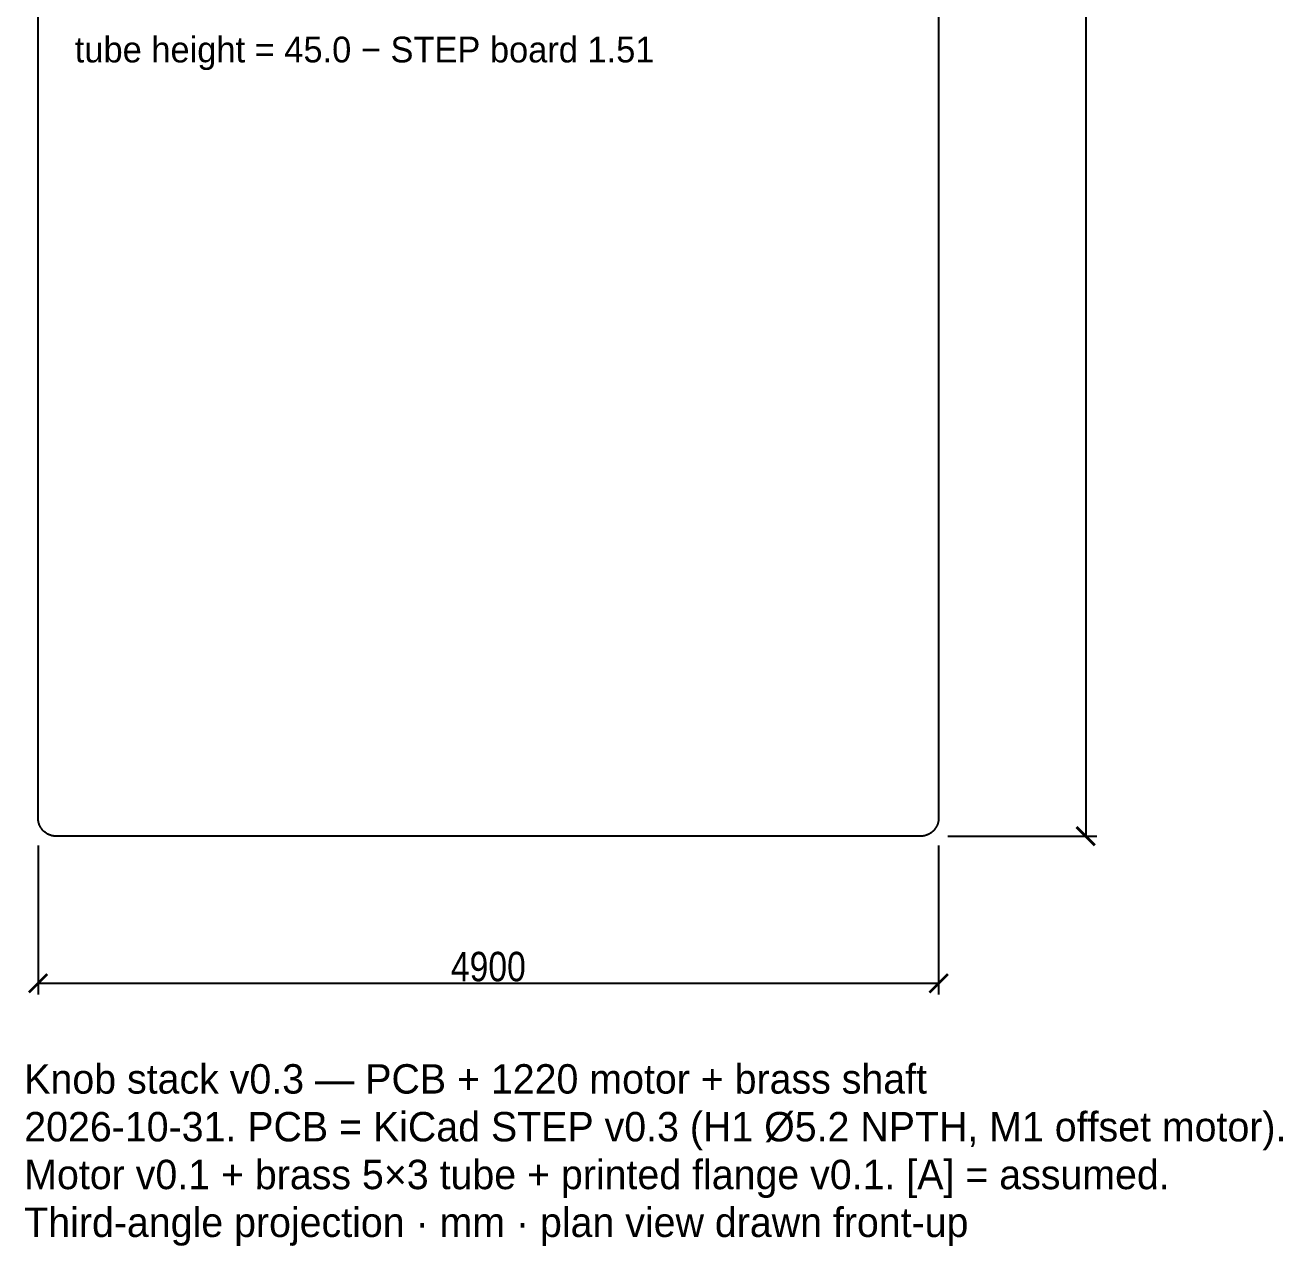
# Model space of a CAD drawing. Header units: millimetres. Extents: x -13 to 147, y -140 to 87.
# Drawn here: x 0 to 68.5, y -140.3 to -73.9 of the extents above; entities that cross this region are included whole.
import ezdxf

# ---------------------------------------------------------------- set-up
doc = ezdxf.new("R2010")
doc.units = ezdxf.units.MM
doc.linetypes.add('DASHED', pattern=[1.524, 1.27, -0.254])
for name, color, linetype in [('DIMS', 3, 'CONTINUOUS'), ('HIDDEN', 8, 'DASHED'), ('TEXT', 7, 'CONTINUOUS'), ('VISIBLE', 7, 'CONTINUOUS')]:
    doc.layers.add(name, color=color, linetype=linetype)
doc.styles.add('OpenSansCondensed-Light', font='OpenSansCondensed-Light.ttf')
doc.dimstyles.new('EZDXF', dxfattribs={"dimtxt": 0.25, "dimasz": 0.175, "dimexe": 0.375, "dimexo": 0.125, "dimgap": 0.1, "dimtad": 1, "dimlfac": 100, "dimzin": 12, "dimdsep": 46, "dimtxsty": 'OpenSansCondensed-Light', "dimblk": 'ARCHTICK', "dimcen": 2.5, "dimazin": 3, "dimtfac": 0.5, "dimtmove": 2, "dimatfit": 3})

# ---------------------------------------------------------------- blocks, each defined once
blk = doc.blocks.new('_ARCHTICK')
at = {"color": 0, "linetype": 'BYBLOCK', "const_width": 0.15}
blk.add_lwpolyline([(-0.5, -0.5), (0.5, 0.5)], dxfattribs=at)

msp = doc.modelspace()

# ---------------------------------------------------------------- linework, layer by layer
at = {"layer": 'HIDDEN'}
for points in [[(0.75, -117), (0.75, -11.5)], [(49.75, -11.5), (49.75, -117)], [(1.75, -118), (1.72507, -117.99969), (1.70015, -117.99876), (1.67527, -117.9972), (1.65043, -117.99503), (1.62566, -117.99224), (1.60096, -117.98883), (1.57635, -117.98481), (1.55185, -117.98017), (1.52748, -117.97493), (1.50324, -117.96908), (1.47916, -117.96262), (1.45524, -117.95557), (1.43151, -117.94793), (1.40798, -117.93969), (1.38466, -117.93087), (1.36157, -117.92148), (1.33871, -117.91151), (1.31612, -117.90097), (1.29379, -117.88987), (1.27175, -117.87822), (1.25, -117.86603), (1.22857, -117.85329), (1.20745, -117.84003), (1.18668, -117.82624), (1.16626, -117.81194), (1.1462, -117.79713), (1.12651, -117.78183), (1.10721, -117.76604), (1.08831, -117.74978), (1.06983, -117.73305), (1.05176, -117.71587), (1.03413, -117.69824), (1.01695, -117.68017), (1.00022, -117.66169), (0.98396, -117.64279), (0.96817, -117.62349), (0.95287, -117.6038), (0.93806, -117.58374), (0.92376, -117.56332), (0.90997, -117.54255), (0.89671, -117.52143), (0.88397, -117.5), (0.87178, -117.47825), (0.86013, -117.45621), (0.84903, -117.43388), (0.83849, -117.41129), (0.82852, -117.38843), (0.81913, -117.36534), (0.81031, -117.34202), (0.80207, -117.31849), (0.79443, -117.29476), (0.78738, -117.27084), (0.78092, -117.24676), (0.77507, -117.22252), (0.76983, -117.19815), (0.76519, -117.17365), (0.76117, -117.14904), (0.75776, -117.12434), (0.75497, -117.09957), (0.7528, -117.07473), (0.75124, -117.04985), (0.75031, -117.02493), (0.75, -117)], [(49.75, -117), (49.74969, -117.02493), (49.74876, -117.04985), (49.7472, -117.07473), (49.74503, -117.09957), (49.74224, -117.12434), (49.73883, -117.14904), (49.73481, -117.17365), (49.73017, -117.19815), (49.72493, -117.22252), (49.71908, -117.24676), (49.71262, -117.27084), (49.70557, -117.29475), (49.69793, -117.31849), (49.68969, -117.34202), (49.68087, -117.36534), (49.67148, -117.38843), (49.66151, -117.41129), (49.65097, -117.43388), (49.63987, -117.45621), (49.62822, -117.47825), (49.61602, -117.5), (49.60329, -117.52143), (49.59003, -117.54255), (49.57624, -117.56332), (49.56194, -117.58374), (49.54713, -117.6038), (49.53183, -117.62349), (49.51604, -117.64279), (49.49978, -117.66169), (49.48305, -117.68017), (49.46587, -117.69824), (49.44824, -117.71587), (49.43017, -117.73305), (49.41169, -117.74978), (49.39279, -117.76604), (49.37349, -117.78183), (49.3538, -117.79713), (49.33374, -117.81194), (49.31332, -117.82624), (49.29255, -117.84003), (49.27143, -117.85329), (49.25, -117.86602), (49.22825, -117.87822), (49.20621, -117.88987), (49.18388, -117.90097), (49.16129, -117.91151), (49.13843, -117.92148), (49.11534, -117.93087), (49.09202, -117.93969), (49.06849, -117.94793), (49.04475, -117.95557), (49.02084, -117.96262), (48.99676, -117.96908), (48.97252, -117.97493), (48.94815, -117.98017), (48.92365, -117.98481), (48.89904, -117.98883), (48.87434, -117.99224), (48.84957, -117.99503), (48.82473, -117.9972), (48.79985, -117.99876), (48.77493, -117.99969), (48.75, -118)], [(48.75, -118), (1.75, -118)]]:
    msp.add_lwpolyline(points, dxfattribs=at)
at = {"layer": 'VISIBLE'}
for points in [[(0.75, -117), (0.75, -11.5)], [(49.75, -11.5), (49.75, -117)], [(1.75, -118), (1.72507, -117.99969), (1.70015, -117.99876), (1.67527, -117.9972), (1.65043, -117.99503), (1.62566, -117.99224), (1.60096, -117.98883), (1.57635, -117.98481), (1.55185, -117.98017), (1.52748, -117.97493), (1.50324, -117.96908), (1.47916, -117.96262), (1.45524, -117.95557), (1.43151, -117.94793), (1.40798, -117.93969), (1.38466, -117.93087), (1.36157, -117.92148), (1.33871, -117.91151), (1.31612, -117.90097), (1.29379, -117.88987), (1.27175, -117.87822), (1.25, -117.86603), (1.22857, -117.85329), (1.20745, -117.84003), (1.18668, -117.82624), (1.16626, -117.81194), (1.1462, -117.79713), (1.12651, -117.78183), (1.10721, -117.76604), (1.08831, -117.74978), (1.06983, -117.73305), (1.05176, -117.71587), (1.03413, -117.69824), (1.01695, -117.68017), (1.00022, -117.66169), (0.98396, -117.64279), (0.96817, -117.62349), (0.95287, -117.6038), (0.93806, -117.58374), (0.92376, -117.56332), (0.90997, -117.54255), (0.89671, -117.52143), (0.88397, -117.5), (0.87178, -117.47825), (0.86013, -117.45621), (0.84903, -117.43388), (0.83849, -117.41129), (0.82852, -117.38843), (0.81913, -117.36534), (0.81031, -117.34202), (0.80207, -117.31849), (0.79443, -117.29476), (0.78738, -117.27084), (0.78092, -117.24676), (0.77507, -117.22252), (0.76983, -117.19815), (0.76519, -117.17365), (0.76117, -117.14904), (0.75776, -117.12434), (0.75497, -117.09957), (0.7528, -117.07473), (0.75124, -117.04985), (0.75031, -117.02493), (0.75, -117)], [(49.75, -117), (49.74969, -117.02493), (49.74876, -117.04985), (49.7472, -117.07473), (49.74503, -117.09957), (49.74224, -117.12434), (49.73883, -117.14904), (49.73481, -117.17365), (49.73017, -117.19815), (49.72493, -117.22252), (49.71908, -117.24676), (49.71262, -117.27084), (49.70557, -117.29475), (49.69793, -117.31849), (49.68969, -117.34202), (49.68087, -117.36534), (49.67148, -117.38843), (49.66151, -117.41129), (49.65097, -117.43388), (49.63987, -117.45621), (49.62822, -117.47825), (49.61602, -117.5), (49.60329, -117.52143), (49.59003, -117.54255), (49.57624, -117.56332), (49.56194, -117.58374), (49.54713, -117.6038), (49.53183, -117.62349), (49.51604, -117.64279), (49.49978, -117.66169), (49.48305, -117.68017), (49.46587, -117.69824), (49.44824, -117.71587), (49.43017, -117.73305), (49.41169, -117.74978), (49.39279, -117.76604), (49.37349, -117.78183), (49.3538, -117.79713), (49.33374, -117.81194), (49.31332, -117.82624), (49.29255, -117.84003), (49.27143, -117.85329), (49.25, -117.86602), (49.22825, -117.87822), (49.20621, -117.88987), (49.18388, -117.90097), (49.16129, -117.91151), (49.13843, -117.92148), (49.11534, -117.93087), (49.09202, -117.93969), (49.06849, -117.94793), (49.04475, -117.95557), (49.02084, -117.96262), (48.99676, -117.96908), (48.97252, -117.97493), (48.94815, -117.98017), (48.92365, -117.98481), (48.89904, -117.98883), (48.87434, -117.99224), (48.84957, -117.99503), (48.82473, -117.9972), (48.79985, -117.99876), (48.77493, -117.99969), (48.75, -118)], [(48.75, -118), (1.75, -118)]]:
    msp.add_lwpolyline(points, dxfattribs=at)

# ---------------------------------------------------------------- texts
at = {"layer": 'TEXT'}
for s, height, p in [('tube height = 45.0 − STEP board 1.51', 1.4, (2.75, -75.9)), ('Knob stack v0.3 — PCB + 1220 motor + brass shaft', 1.6, (0, -132)), ('2026-10-31. PCB = KiCad STEP v0.3 (H1 Ø5.2 NPTH, M1 offset motor).', 1.6, (0, -134.6)), ('Motor v0.1 + brass 5×3 tube + printed flange v0.1. [A] = assumed.', 1.6, (0, -137.2)), ('Third-angle projection · mm · plan view drawn front-up', 1.6, (0, -139.8))]:
    msp.add_text(s, height=height, dxfattribs=at).set_placement(p)

# ---------------------------------------------------------------- dimensions: what is measured, and where the dimension line sits
at = {"layer": 'DIMS'}
msp.add_linear_dim(base=(57.75, -10.5), p1=(49.75, -10.5), p2=(49.75, -118), angle=90, dimstyle='EZDXF', override={"dimtxt": 1.6, "dimasz": 1, "dimexe": 0.6, "dimexo": 0.5, "dimdec": 2}, dxfattribs=at).render()
msp.add_linear_dim(base=(0.75, -126), p1=(0.75, -118), p2=(49.75, -118), dimstyle='EZDXF', override={"dimtxt": 1.6, "dimasz": 1, "dimexe": 0.6, "dimexo": 0.5, "dimdec": 2}, dxfattribs=at).render()

doc.saveas('drawing.dxf')
